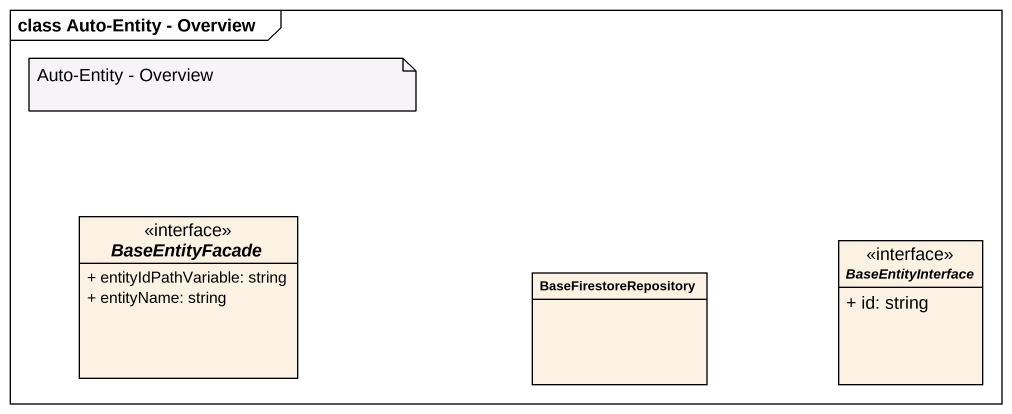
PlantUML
@startuml
mainframe class Auto-Entity - Overview
hide circle
hide empty members
skinparam classAttributeIconSize 0
interface BaseEntityFacade {
  + entityIdPathVariable: string
  + entityName: string
}
class BaseFirestoreRepository
interface BaseEntityInterface {
  + id: string
}
note as N1
  Auto-Entity - Overview
end note
@enduml
